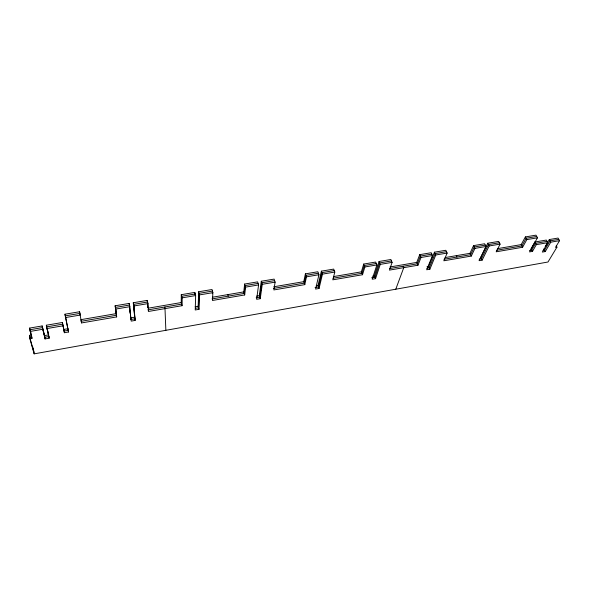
<?xml version="1.0" encoding="UTF-8"?>
<svg xmlns="http://www.w3.org/2000/svg" width="589" height="589" viewBox="0 0 589 589"><rect width="100%" height="100%" fill="white"/><g stroke="black" fill="none" stroke-linecap="round" stroke-linejoin="round"><path stroke-width="0.88" d="M31.534 335.001L29.45 335.362L29.884 338.712L31.983 338.344L29.627 328.08L42.143 325.945L45.044 338.918L49.167 338.196L46.332 325.231L62.405 322.492L64.4 332.719L68.486 332.005L64.981 314.202L79.574 311.75L81.547 322.934L116.666 316.911L115.127 305.787L129.256 303.416L131.207 321.108L135.124 320.431L133.269 302.739L147.235 300.397L147.957 303.615L148.399 311.471L182.038 305.698L181.25 302.547L181.272 294.684L194.804 292.409L195.636 295.56L195.231 309.983L198.994 309.335L199.487 294.912L198.648 291.769L212.025 289.523L212.894 292.645L212.445 300.478L244.7 294.949L245.576 287.123L244.641 284.045L257.614 281.866L258.578 284.929L256.642 299.315L260.25 298.689L262.267 284.303L261.295 281.248L274.121 279.098L275.122 282.131L273.856 289.943L304.808 284.634L306.464 276.837L305.404 273.848L317.846 271.757L318.936 274.732L315.586 289.074L319.054 288.477L322.477 274.135L321.388 271.161L333.691 269.099L334.81 272.052L332.792 279.834L362.515 274.739L364.893 266.964L363.722 264.056L375.672 262.053L376.864 264.947L372.219 279.238L375.546 278.663L380.266 264.373L379.066 261.479L390.882 259.499L392.112 262.37L389.41 270.123L417.969 265.227L421.01 257.489L419.729 254.654L431.214 252.725L432.51 255.545L426.672 269.777L429.874 269.225L435.779 254.993L434.476 252.18L445.836 250.273L447.161 253.064L443.826 260.787L471.296 256.075L474.948 248.374L473.571 245.62L484.614 243.765L486.006 246.504L479.071 260.677L482.148 260.139L489.15 245.974L487.758 243.235L498.684 241.402L500.098 244.126L496.181 251.805L522.62 247.27L526.831 239.605L537.47 237.809L535.997 235.144L525.373 236.925L521.191 244.604L497.433 248.654M182.038 305.698L182.075 297.85L181.272 294.684M194.76 294.22L194.804 292.409M198.994 309.335L198.176 306.228L198.648 291.769M212.312 293.697L212.46 291.084L199.067 293.337L198.581 307.782L195.577 308.297M244.7 294.949L243.772 291.894L244.641 284.045M260.25 298.689L259.307 295.678L261.295 281.248M304.808 284.634L303.762 281.667L305.404 273.848M319.054 288.477L317.994 285.547L321.388 271.161M362.515 274.739L361.359 271.846L363.722 264.056M333.146 278.214L361.94 273.289L362.154 272.582M361.94 273.289L364.304 265.514L376.268 263.497M375.546 278.663L374.383 275.807L379.066 261.479M395.771 289.221L403.759 267.664L403.148 266.243M417.969 265.227L416.717 262.414L419.729 254.654M429.874 269.225L428.615 266.449L434.476 252.18M471.296 256.075L469.956 253.336L473.571 245.62M487.758 243.235L480.801 257.437L482.148 260.139M545.178 246.607L549.309 239.546L558.063 238.059L559.55 240.673L550.781 242.175L545.252 251.569L542.322 252.077L547.822 242.683L546.349 240.054L534.864 242.005L531.057 248.764L532.485 251.4L529.518 251.915L537.47 237.809M532.485 251.4L536.314 244.656L547.822 242.683M559.55 240.673L555.508 247.395L556.958 247.144L556.23 245.841M556.958 247.144L547.984 262.009L34.14 353.856L29.884 338.712M134.447 317.235L130.537 317.905L130.876 319.503L134.785 318.826L133.615 304.358L147.596 302.002L147.891 307.244M256.171 297.806L259.778 297.18L261.781 282.772L274.621 280.614M315.063 287.609L318.524 287.005L321.933 272.648L334.25 270.572M371.644 277.809L374.965 277.235L379.662 262.922L391.494 260.934M426.848 268.245L429.241 267.833L435.131 253.587L446.499 251.672M479.166 259.189L481.471 258.785L488.45 244.604L499.391 242.764M529.548 250.465L531.771 250.075L535.585 243.331L547.085 241.365M42.143 325.945L44.573 335.597L48.681 334.883L47.186 328.743M49.167 338.196L48.924 336.54L44.808 337.254L42.379 327.617L29.848 329.759L31.519 335.811M543.065 250.516L544.53 250.259L550.045 240.864L558.806 239.362M30.076 331.452L42.614 329.303M46.818 328.581L62.92 325.82M195.173 306.751L198.176 306.228M256.605 296.142L259.307 295.678M316.264 285.842L317.994 285.547M372.727 276.094L374.383 275.807M427.018 266.721L428.615 266.449M116.026 313.665L80.98 319.643L81.547 322.934M148.561 308.121L181.25 302.547M212.489 297.224L243.772 291.894M273.76 286.777L303.762 281.667M333.499 276.594L361.359 271.846M389.984 266.972L416.717 262.414M445.107 257.57L469.956 253.336M62.662 324.156L46.575 326.902L48.924 336.54M81.26 321.285L116.342 315.284L115.451 307.414L129.595 305.036L130.316 313.171M148.038 309.866L181.648 304.123L181.67 296.267L195.217 293.985M212.018 298.925L244.236 293.418L245.112 285.584L258.092 283.397M273.362 288.433L304.285 283.147L305.934 275.343L318.391 273.244M389.697 268.54L417.343 263.813L420.369 256.068L431.862 254.131M444.04 259.248L470.626 254.706L474.255 246.997L485.314 245.134M496.365 250.303L521.906 245.937L526.095 238.265L536.734 236.476M65.246 315.873L79.854 313.414M65.512 317.545L80.141 315.078L79.574 311.75M116.666 316.911L115.775 309.056L129.941 306.663M135.124 320.431L133.961 305.978L147.957 303.615M182.075 297.85L195.636 295.56M199.487 294.912L212.894 292.645M245.576 287.123L258.578 284.929M262.267 284.303L275.122 282.131M306.464 276.837L318.936 274.732M322.477 274.135L334.81 272.052M364.893 266.964L376.864 264.947M380.266 264.373L392.112 262.37M421.01 257.489L432.51 255.545M435.779 254.993L447.161 253.064M474.948 248.374L486.006 246.504M489.15 245.974L500.098 244.126M549.309 239.546L550.781 242.175M543.809 248.956L545.252 251.569M534.864 242.005L536.314 244.656M525.373 236.925L526.831 239.605M521.191 244.604L522.62 247.27M456.306 255.663L456.968 257.04M227.766 294.618L228.215 296.157M29.45 335.362L30.392 338.741M32.52 346.339L33.227 348.879M33.919 352.215L29.671 337.033L31.754 336.672L31.983 338.344M29.627 328.08L30.819 332.402M46.332 325.231L46.759 326.983M164.935 306.979L165.862 330.311M133.269 302.739L133.961 305.978M62.405 322.492L64.135 331.062L68.221 330.355L64.981 314.202M115.127 305.787L115.775 309.056M68.486 332.005L67.956 328.714L63.877 329.413L64.4 332.719M44.573 335.597L45.044 338.918M33.706 350.565L34.14 353.856M130.478 314.982L130.876 319.503M129.256 303.416L129.499 306.133M129.897 310.661L130.14 313.377M147.235 300.397L147.331 302.142M147.53 305.647L147.633 307.399"/></g></svg>
